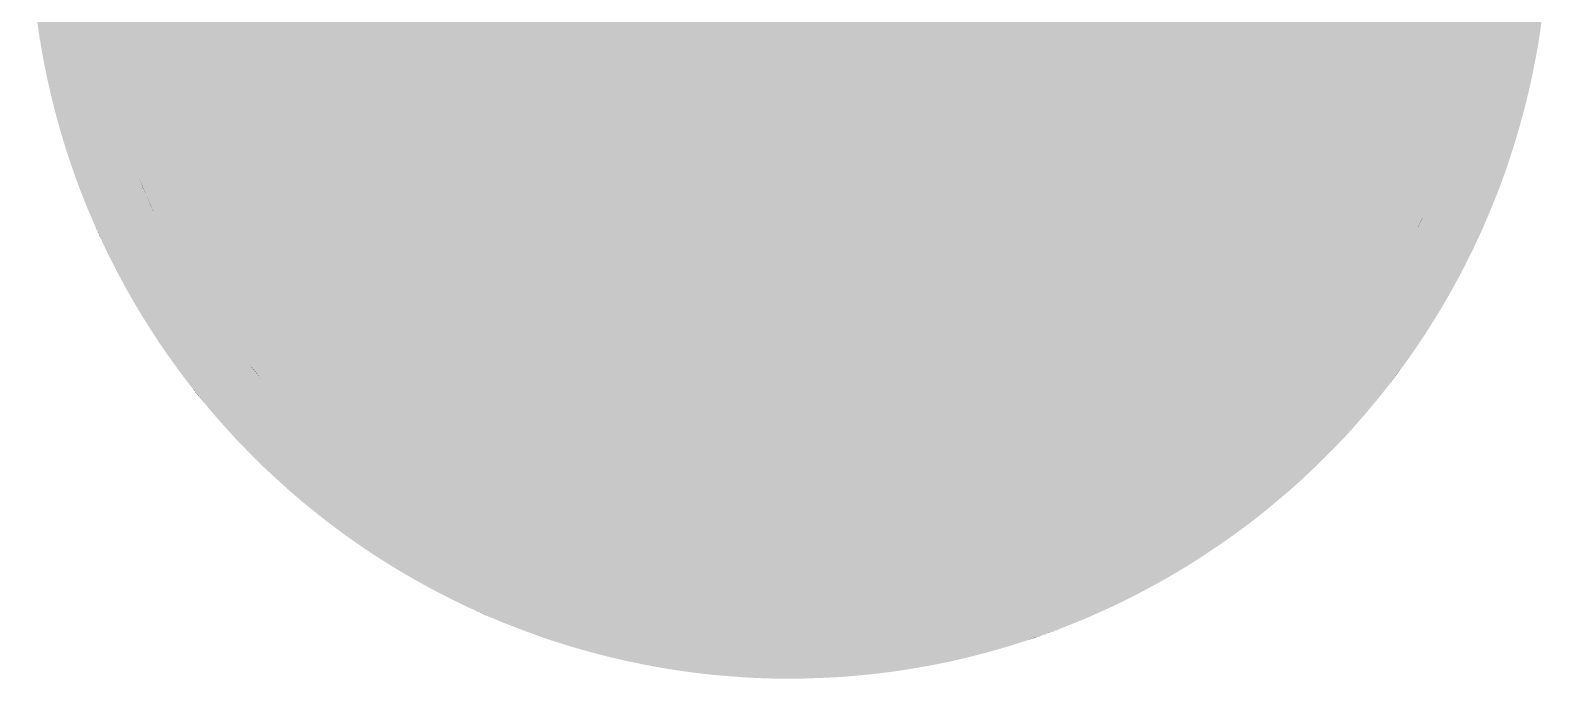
# Model space of a CAD drawing. Extents: x 94 to 452, y -72 to 1042.
# Drawn here: x 208.412 to 208.8117, y 986.3256 to 986.4963 of the extents above; entities that cross this region are included whole.
import ezdxf

# ---------------------------------------------------------------- set-up
doc = ezdxf.new("R2010")
doc.units = 0
doc.header["$MEASUREMENT"] = 0
doc.layers.get('0').update_dxf_attribs({"color": 6})
doc.layers.add('TREE_LAYER', color=7, linetype='Continuous')

# ---------------------------------------------------------------- blocks, each defined once
blk = doc.blocks.new('SUB_BLK_121')
at = {"color": 10}
for points in [[(-0.0145, 0.4998), (-0.021, 0.4996), (0.4758, -0.1535)], [(-0.008, 0.4999), (-0.0145, 0.4998), (0.4758, -0.1535)], [(-0.0015, 0.5), (-0.008, 0.4999), (0.4758, -0.1535)], [(0.0049, 0.5), (-0.0015, 0.5), (0.4758, -0.1535)], [(0.0114, 0.4999), (0.0049, 0.5), (0.4758, -0.1535)], [(0.0179, 0.4997), (0.0114, 0.4999), (0.4758, -0.1535)], [(0.0244, 0.4994), (0.0179, 0.4997), (0.4758, -0.1535)], [(-0.0984, 0.4902), (-0.1048, 0.4889), (0.1017, -0.4894)], [(-0.0921, 0.4914), (-0.0984, 0.4902), (0.1017, -0.4894)], [(-0.0857, 0.4926), (-0.0921, 0.4914), (0.1017, -0.4894)], [(-0.0792, 0.4937), (-0.0857, 0.4926), (0.1017, -0.4894)], [(-0.0728, 0.4947), (-0.0792, 0.4937), (0.1017, -0.4894)], [(-0.0664, 0.4956), (-0.0728, 0.4947), (0.1017, -0.4894)], [(-0.0599, 0.4964), (-0.0664, 0.4956), (0.1017, -0.4894)], [(-0.0535, 0.4971), (-0.0599, 0.4964), (0.1017, -0.4894)], [(-0.047, 0.4978), (-0.0535, 0.4971), (0.1017, -0.4894)], [(-0.0405, 0.4983), (-0.047, 0.4978), (0.1017, -0.4894)], [(-0.034, 0.4988), (-0.0405, 0.4983), (0.1017, -0.4894)], [(-0.0275, 0.4992), (-0.034, 0.4988), (0.1017, -0.4894)], [(-0.021, 0.4996), (-0.0275, 0.4992), (0.4758, -0.1535)], [(-0.0275, 0.4992), (0.4758, -0.1535), (0.4758, -0.1535)], [(0.4758, -0.1535), (-0.0275, 0.4992), (0.1017, -0.4894)], [(0.0309, 0.499), (0.0244, 0.4994), (0.4758, -0.1535)], [(0.4939, -0.0776), (0.0309, 0.499), (0.4758, -0.1535)], [(0.1017, -0.4894), (-0.1238, 0.4844), (-0.1673, -0.471)], [(-0.1238, 0.4844), (-0.1301, 0.4828), (-0.1673, -0.471)], [(-0.1301, 0.4828), (-0.1364, 0.481), (-0.1673, -0.471)], [(-0.1364, 0.481), (-0.1426, 0.4792), (-0.1673, -0.471)], [(-0.1175, 0.486), (-0.1238, 0.4844), (0.1017, -0.4894)], [(-0.1238, 0.4844), (0.1017, -0.4894), (0.1017, -0.4894)], [(-0.1112, 0.4875), (-0.1175, 0.486), (0.1017, -0.4894)], [(-0.1048, 0.4889), (-0.1112, 0.4875), (0.1017, -0.4894)], [(-0.2036, 0.4566), (-0.2036, -0.4565), (-0.1673, 0.4711)], [(-0.2036, -0.4565), (-0.1976, -0.4592), (-0.1673, 0.4711)], [(-0.1976, -0.4592), (-0.1916, -0.4617), (-0.1673, 0.4711)], [(-0.1916, -0.4617), (-0.1856, -0.4641), (-0.1673, 0.4711)], [(-0.1856, -0.4641), (-0.1795, -0.4665), (-0.1673, 0.4711)], [(-0.1795, -0.4665), (-0.1735, -0.4688), (-0.1673, 0.4711)], [(-0.1735, -0.4688), (-0.1673, -0.471), (-0.1673, 0.4711)], [(-0.1426, 0.4792), (-0.1488, 0.4773), (-0.1673, -0.471)], [(-0.1488, 0.4773), (-0.155, 0.4753), (-0.1673, -0.471)], [(-0.155, 0.4753), (-0.1673, -0.471), (-0.1673, -0.471)], [(-0.1673, -0.471), (-0.155, 0.4753), (-0.1673, 0.4711)], [(-0.4036, 0.2949), (-0.4036, -0.2948), (-0.2036, 0.4566)], [(-0.4036, -0.2948), (-0.3998, -0.3001), (-0.2036, 0.4566)], [(-0.3998, -0.3001), (-0.3958, -0.3052), (-0.2036, 0.4566)], [(-0.3958, -0.3052), (-0.2442, -0.4361), (-0.2036, 0.4566)], [(-0.2442, -0.4361), (-0.2386, -0.4393), (-0.2036, 0.4566)], [(-0.2386, -0.4393), (-0.2328, -0.4423), (-0.2036, 0.4566)], [(-0.2328, -0.4423), (-0.227, -0.4453), (-0.2036, 0.4566)], [(-0.227, -0.4453), (-0.2212, -0.4482), (-0.2036, 0.4566)], [(-0.2212, -0.4482), (-0.2154, -0.4511), (-0.2036, 0.4566)], [(-0.2154, -0.4511), (-0.2095, -0.4539), (-0.2036, 0.4566)], [(-0.2095, -0.4539), (-0.2036, -0.4565), (-0.2036, 0.4566)], [(-0.2036, -0.4565), (-0.2036, 0.4566), (-0.2036, 0.4566)], [(-0.4726, 0.1628), (-0.4726, -0.1627), (-0.4036, 0.2949)], [(-0.4726, -0.1627), (-0.4705, -0.1689), (-0.4036, 0.2949)], [(-0.4705, -0.1689), (-0.4682, -0.175), (-0.4036, 0.2949)], [(-0.4682, -0.175), (-0.4184, -0.2734), (-0.4036, 0.2949)], [(-0.4184, -0.2734), (-0.4148, -0.2789), (-0.4036, 0.2949)], [(-0.4148, -0.2789), (-0.4112, -0.2842), (-0.4036, 0.2949)], [(-0.4112, -0.2842), (-0.4074, -0.2896), (-0.4036, 0.2949)], [(-0.4074, -0.2896), (-0.4036, -0.2948), (-0.4036, 0.2949)], [(-0.4036, -0.2948), (-0.4036, 0.2949), (-0.4036, 0.2949)], [(-0.4747, 0.1567), (-0.4726, 0.1628), (-0.4726, -0.1627)], [(-0.4726, 0.1628), (-0.4726, -0.1627), (-0.4726, -0.1627)], [(-0.4786, 0.1443), (-0.4767, 0.1505), (-0.4726, -0.1627)], [(-0.4767, 0.1505), (-0.4747, 0.1567), (-0.4726, -0.1627)], [(-0.4805, 0.138), (-0.4786, 0.1443), (-0.4726, -0.1627)], [(-0.4839, 0.1255), (-0.4822, 0.1318), (-0.4726, -0.1627)], [(-0.4822, 0.1318), (-0.4805, 0.138), (-0.4726, -0.1627)], [(0.3862, -0.2516), (0.441, 0.1344), (-0.4605, -0.0194)], [(0.4429, 0.1282), (0.441, 0.1344), (0.3862, -0.2516)], [(0.441, 0.1344), (0.3862, -0.2516), (0.3862, -0.2516)], [(-0.4855, 0.1192), (-0.4839, 0.1255), (-0.4726, -0.1627)], [(0.4446, 0.1219), (0.4429, 0.1282), (0.3862, -0.2516)], [(0.4606, 0.0195), (0.4446, 0.1219), (0.3862, -0.2516)], [(-0.4884, 0.1065), (-0.487, 0.1128), (-0.4726, -0.1627)], [(-0.487, 0.1128), (-0.4855, 0.1192), (-0.4726, -0.1627)], [(-0.491, 0.0938), (-0.4898, 0.1001), (-0.4726, -0.1627)], [(-0.4898, 0.1001), (-0.4884, 0.1065), (-0.4726, -0.1627)], [(-0.4922, 0.0874), (-0.491, 0.0938), (-0.4726, -0.1627)], [(-0.4943, 0.0745), (-0.4933, 0.0809), (-0.4726, -0.1627)], [(-0.4933, 0.0809), (-0.4922, 0.0874), (-0.4726, -0.1627)], [(-0.4952, 0.0681), (-0.4943, 0.0745), (-0.4726, -0.1627)], [(-0.4968, 0.0552), (-0.4961, 0.0616), (-0.4726, -0.1627)], [(-0.4961, 0.0616), (-0.4952, 0.0681), (-0.4726, -0.1627)], [(-0.4975, 0.0487), (-0.4968, 0.0552), (-0.4726, -0.1627)], [(-0.4986, 0.0357), (-0.4981, 0.0422), (-0.4726, -0.1627)], [(-0.4981, 0.0422), (-0.4975, 0.0487), (-0.4726, -0.1627)], [(-0.499, 0.0293), (-0.4986, 0.0357), (-0.4726, -0.1627)], [(-0.4996, 0.0163), (-0.4994, 0.0228), (-0.4726, -0.1627)], [(-0.4994, 0.0228), (-0.499, 0.0293), (-0.4726, -0.1627)], [(-0.4998, 0.0098), (-0.4996, 0.0163), (-0.4726, -0.1627)], [(0.4609, 0.013), (0.4606, 0.0195), (0.3862, -0.2516)], [(0.461, 0.0065), (0.4609, 0.013), (0.3862, -0.2516)], [(-0.4999, 0.0033), (-0.4998, 0.0098), (-0.4726, -0.1627)], [(-0.4999, -0.0032), (-0.4999, 0.0033), (-0.4726, -0.1627)], [(0.461, 0), (0.461, 0.0065), (0.3862, -0.2516)], [(0.4609, -0.0129), (0.461, 0), (0.3862, -0.2516)], [(-0.4998, -0.0097), (-0.4999, -0.0032), (-0.4726, -0.1627)], [(-0.4996, -0.0162), (-0.4998, -0.0097), (-0.4726, -0.1627)], [(-0.4994, -0.0227), (-0.4996, -0.0162), (-0.4726, -0.1627)], [(-0.4602, -0.0259), (-0.4598, -0.0323), (-0.4605, -0.0194)], [(-0.4598, -0.0323), (-0.4593, -0.0388), (-0.4605, -0.0194)], [(-0.4593, -0.0388), (-0.4587, -0.0453), (-0.4605, -0.0194)], [(-0.4587, -0.0453), (-0.458, -0.0518), (-0.4605, -0.0194)], [(-0.458, -0.0518), (-0.4572, -0.0582), (-0.4605, -0.0194)], [(-0.4572, -0.0582), (0.379, -0.2624), (-0.4605, -0.0194)], [(0.379, -0.2624), (0.3827, -0.2571), (-0.4605, -0.0194)], [(0.3827, -0.2571), (0.3862, -0.2516), (-0.4605, -0.0194)], [(0.4606, -0.0194), (0.4609, -0.0129), (0.3862, -0.2516)], [(0.4446, -0.1218), (0.4606, -0.0194), (0.3862, -0.2516)], [(-0.499, -0.0292), (-0.4994, -0.0227), (-0.4726, -0.1627)], [(-0.4986, -0.0356), (-0.499, -0.0292), (-0.4726, -0.1627)], [(-0.4981, -0.0421), (-0.4986, -0.0356), (-0.4726, -0.1627)], [(-0.4975, -0.0486), (-0.4981, -0.0421), (-0.4726, -0.1627)], [(-0.4968, -0.0551), (-0.4975, -0.0486), (-0.4726, -0.1627)], [(-0.4961, -0.0615), (-0.4968, -0.0551), (-0.4726, -0.1627)], [(-0.4564, -0.0646), (-0.4554, -0.0711), (-0.4572, -0.0582)], [(-0.4554, -0.0711), (-0.4544, -0.0775), (-0.4572, -0.0582)], [(-0.4544, -0.0775), (-0.4532, -0.0839), (-0.4572, -0.0582)], [(-0.4532, -0.0839), (-0.452, -0.0902), (-0.4572, -0.0582)], [(-0.452, -0.0902), (-0.4507, -0.0966), (-0.4572, -0.0582)], [(-0.4507, -0.0966), (-0.4493, -0.1029), (-0.4572, -0.0582)], [(-0.4493, -0.1029), (-0.4478, -0.1093), (-0.4572, -0.0582)], [(-0.4478, -0.1093), (-0.4462, -0.1156), (-0.4572, -0.0582)], [(-0.4462, -0.1156), (-0.4445, -0.1218), (-0.4572, -0.0582)], [(-0.4445, -0.1218), (0.2757, -0.3694), (-0.4572, -0.0582)], [(0.2757, -0.3694), (0.2809, -0.3655), (-0.4572, -0.0582)], [(0.2809, -0.3655), (0.286, -0.3615), (-0.4572, -0.0582)], [(0.286, -0.3615), (0.2911, -0.3574), (-0.4572, -0.0582)], [(0.2911, -0.3574), (0.2961, -0.3533), (-0.4572, -0.0582)], [(0.2961, -0.3533), (0.301, -0.3491), (-0.4572, -0.0582)], [(0.301, -0.3491), (0.3059, -0.3448), (-0.4572, -0.0582)], [(0.3059, -0.3448), (0.3107, -0.3405), (-0.4572, -0.0582)], [(0.3107, -0.3405), (0.3155, -0.3361), (-0.4572, -0.0582)], [(0.3155, -0.3361), (0.3202, -0.3316), (-0.4572, -0.0582)], [(0.3202, -0.3316), (0.3249, -0.327), (-0.4572, -0.0582)], [(0.3249, -0.327), (0.3294, -0.3224), (-0.4572, -0.0582)], [(0.3294, -0.3224), (0.3339, -0.3178), (-0.4572, -0.0582)], [(0.3339, -0.3178), (0.3384, -0.313), (-0.4572, -0.0582)], [(0.3384, -0.313), (0.3428, -0.3082), (-0.4572, -0.0582)], [(0.3428, -0.3082), (0.3471, -0.3034), (-0.4572, -0.0582)], [(0.3471, -0.3034), (0.3513, -0.2985), (-0.4572, -0.0582)], [(0.3513, -0.2985), (0.3555, -0.2935), (-0.4572, -0.0582)], [(0.3555, -0.2935), (0.3596, -0.2884), (-0.4572, -0.0582)], [(0.3596, -0.2884), (0.3636, -0.2833), (-0.4572, -0.0582)], [(0.3636, -0.2833), (0.3676, -0.2782), (-0.4572, -0.0582)], [(0.3676, -0.2782), (0.3715, -0.273), (-0.4572, -0.0582)], [(0.3715, -0.273), (0.3753, -0.2677), (-0.4572, -0.0582)], [(0.3753, -0.2677), (0.379, -0.2624), (-0.4572, -0.0582)], [(0.379, -0.2624), (-0.4572, -0.0582), (-0.4572, -0.0582)], [(-0.4952, -0.068), (-0.4961, -0.0615), (-0.4726, -0.1627)], [(-0.4943, -0.0744), (-0.4952, -0.068), (-0.4726, -0.1627)], [(-0.4933, -0.0808), (-0.4943, -0.0744), (-0.4726, -0.1627)], [(0.4929, -0.0841), (0.4939, -0.0776), (0.4758, -0.1535)], [(-0.4922, -0.0873), (-0.4933, -0.0808), (-0.4726, -0.1627)], [(-0.491, -0.0937), (-0.4922, -0.0873), (-0.4726, -0.1627)], [(0.4917, -0.0905), (0.4929, -0.0841), (0.4758, -0.1535)], [(-0.4898, -0.1), (-0.491, -0.0937), (-0.4726, -0.1627)], [(0.4905, -0.0968), (0.4917, -0.0905), (0.4758, -0.1535)], [(0.4892, -0.1032), (0.4905, -0.0968), (0.4758, -0.1535)], [(-0.4884, -0.1064), (-0.4898, -0.1), (-0.4726, -0.1627)], [(-0.487, -0.1127), (-0.4884, -0.1064), (-0.4726, -0.1627)], [(0.4878, -0.1096), (0.4892, -0.1032), (0.4758, -0.1535)], [(0.4864, -0.1159), (0.4878, -0.1096), (0.4758, -0.1535)], [(-0.4855, -0.1191), (-0.487, -0.1127), (-0.4726, -0.1627)], [(-0.4839, -0.1254), (-0.4855, -0.1191), (-0.4726, -0.1627)], [(0.4848, -0.1222), (0.4864, -0.1159), (0.4758, -0.1535)], [(-0.4822, -0.1317), (-0.4839, -0.1254), (-0.4726, -0.1627)], [(-0.4428, -0.1281), (-0.4409, -0.1343), (-0.4445, -0.1218)], [(-0.4409, -0.1343), (0.1313, -0.4418), (-0.4445, -0.1218)], [(0.1313, -0.4418), (0.1375, -0.44), (-0.4445, -0.1218)], [(0.1375, -0.44), (0.1437, -0.438), (-0.4445, -0.1218)], [(0.1437, -0.438), (0.1499, -0.4359), (-0.4445, -0.1218)], [(0.1499, -0.4359), (0.156, -0.4337), (-0.4445, -0.1218)], [(0.156, -0.4337), (0.1621, -0.4315), (-0.4445, -0.1218)], [(0.1621, -0.4315), (0.1681, -0.4292), (-0.4445, -0.1218)], [(0.1681, -0.4292), (0.1742, -0.4268), (-0.4445, -0.1218)], [(0.1742, -0.4268), (0.1802, -0.4243), (-0.4445, -0.1218)], [(0.1802, -0.4243), (0.1861, -0.4217), (-0.4445, -0.1218)], [(0.1861, -0.4217), (0.1921, -0.419), (-0.4445, -0.1218)], [(0.1921, -0.419), (0.1979, -0.4163), (-0.4445, -0.1218)], [(0.1979, -0.4163), (0.2038, -0.4135), (-0.4445, -0.1218)], [(0.2038, -0.4135), (0.2096, -0.4105), (-0.4445, -0.1218)], [(0.2096, -0.4105), (0.2154, -0.4075), (-0.4445, -0.1218)], [(0.2154, -0.4075), (0.2211, -0.4045), (-0.4445, -0.1218)], [(0.2211, -0.4045), (0.2268, -0.4013), (-0.4445, -0.1218)], [(0.2268, -0.4013), (0.2324, -0.3981), (-0.4445, -0.1218)], [(0.2324, -0.3981), (0.238, -0.3948), (-0.4445, -0.1218)], [(0.238, -0.3948), (0.2435, -0.3914), (-0.4445, -0.1218)], [(0.2435, -0.3914), (0.249, -0.3879), (-0.4445, -0.1218)], [(0.249, -0.3879), (0.2544, -0.3844), (-0.4445, -0.1218)], [(0.2544, -0.3844), (0.2598, -0.3807), (-0.4445, -0.1218)], [(0.2598, -0.3807), (0.2652, -0.377), (-0.4445, -0.1218)], [(0.2652, -0.377), (0.2705, -0.3733), (-0.4445, -0.1218)], [(0.2705, -0.3733), (0.2757, -0.3694), (-0.4445, -0.1218)], [(0.2757, -0.3694), (-0.4445, -0.1218), (-0.4445, -0.1218)], [(0.4429, -0.1281), (0.4446, -0.1218), (0.3862, -0.2516)], [(0.441, -0.1343), (0.4429, -0.1281), (0.3862, -0.2516)], [(0.4832, -0.1285), (0.4848, -0.1222), (0.4758, -0.1535)], [(0.4815, -0.1348), (0.4832, -0.1285), (0.4758, -0.1535)], [(-0.4805, -0.1379), (-0.4822, -0.1317), (-0.4726, -0.1627)], [(-0.4786, -0.1442), (-0.4805, -0.1379), (-0.4726, -0.1627)], [(-0.439, -0.1405), (-0.4369, -0.1467), (-0.4409, -0.1343)], [(-0.4369, -0.1467), (-0.4348, -0.1528), (-0.4409, -0.1343)], [(-0.4348, -0.1528), (-0.4326, -0.1589), (-0.4409, -0.1343)], [(-0.4326, -0.1589), (-0.4304, -0.165), (-0.4409, -0.1343)], [(-0.4304, -0.165), (-0.428, -0.1711), (-0.4409, -0.1343)], [(-0.428, -0.1711), (-0.4255, -0.1771), (-0.4409, -0.1343)], [(-0.4255, -0.1771), (-0.423, -0.1831), (-0.4409, -0.1343)], [(-0.423, -0.1831), (-0.4204, -0.189), (-0.4409, -0.1343)], [(-0.4204, -0.189), (-0.4177, -0.1949), (-0.4409, -0.1343)], [(-0.4177, -0.1949), (-0.4149, -0.2008), (-0.4409, -0.1343)], [(-0.4149, -0.2008), (-0.412, -0.2066), (-0.4409, -0.1343)], [(-0.412, -0.2066), (-0.4091, -0.2124), (-0.4409, -0.1343)], [(-0.4091, -0.2124), (-0.406, -0.2181), (-0.4409, -0.1343)], [(-0.406, -0.2181), (-0.4029, -0.2238), (-0.4409, -0.1343)], [(-0.4029, -0.2238), (-0.3997, -0.2295), (-0.4409, -0.1343)], [(-0.3997, -0.2295), (-0.3964, -0.2351), (-0.4409, -0.1343)], [(-0.3964, -0.2351), (-0.3931, -0.2407), (-0.4409, -0.1343)], [(-0.3931, -0.2407), (-0.3897, -0.2462), (-0.4409, -0.1343)], [(-0.3897, -0.2462), (-0.3861, -0.2516), (-0.4409, -0.1343)], [(-0.3861, -0.2516), (0.0292, -0.46), (-0.4409, -0.1343)], [(0.0292, -0.46), (0.0357, -0.4596), (-0.4409, -0.1343)], [(0.0357, -0.4596), (0.0422, -0.459), (-0.4409, -0.1343)], [(0.0422, -0.459), (0.0486, -0.4584), (-0.4409, -0.1343)], [(0.0486, -0.4584), (0.0551, -0.4576), (-0.4409, -0.1343)], [(0.0551, -0.4576), (0.0615, -0.4568), (-0.4409, -0.1343)], [(0.0615, -0.4568), (0.0679, -0.4559), (-0.4409, -0.1343)], [(0.0679, -0.4559), (0.0744, -0.4549), (-0.4409, -0.1343)], [(0.0744, -0.4549), (0.0808, -0.4538), (-0.4409, -0.1343)], [(0.0808, -0.4538), (0.0872, -0.4526), (-0.4409, -0.1343)], [(0.0872, -0.4526), (0.0935, -0.4514), (-0.4409, -0.1343)], [(0.0935, -0.4514), (0.0999, -0.45), (-0.4409, -0.1343)], [(0.0999, -0.45), (0.1062, -0.4485), (-0.4409, -0.1343)], [(0.1062, -0.4485), (0.1125, -0.447), (-0.4409, -0.1343)], [(0.1125, -0.447), (0.1188, -0.4454), (-0.4409, -0.1343)], [(0.1188, -0.4454), (0.1251, -0.4437), (-0.4409, -0.1343)], [(0.1251, -0.4437), (0.1313, -0.4418), (-0.4409, -0.1343)], [(0.1313, -0.4418), (-0.4409, -0.1343), (-0.4409, -0.1343)], [(0.3965, -0.2351), (0.441, -0.1343), (0.3862, -0.2516)], [(0.3998, -0.2295), (0.3965, -0.2351), (0.441, -0.1343)], [(0.3965, -0.2351), (0.441, -0.1343), (0.441, -0.1343)], [(0.403, -0.2238), (0.3998, -0.2295), (0.441, -0.1343)], [(0.4061, -0.2181), (0.403, -0.2238), (0.441, -0.1343)], [(0.4092, -0.2124), (0.4061, -0.2181), (0.441, -0.1343)], [(0.4121, -0.2066), (0.4092, -0.2124), (0.441, -0.1343)], [(0.415, -0.2008), (0.4121, -0.2066), (0.441, -0.1343)], [(0.4178, -0.1949), (0.415, -0.2008), (0.441, -0.1343)], [(0.4205, -0.189), (0.4178, -0.1949), (0.441, -0.1343)], [(0.4231, -0.1831), (0.4205, -0.189), (0.441, -0.1343)], [(0.4256, -0.1771), (0.4231, -0.1831), (0.441, -0.1343)], [(0.4281, -0.1711), (0.4256, -0.1771), (0.441, -0.1343)], [(0.4305, -0.165), (0.4281, -0.1711), (0.441, -0.1343)], [(0.4327, -0.1589), (0.4305, -0.165), (0.441, -0.1343)], [(0.4349, -0.1528), (0.4327, -0.1589), (0.441, -0.1343)], [(0.437, -0.1467), (0.4349, -0.1528), (0.441, -0.1343)], [(0.4391, -0.1405), (0.437, -0.1467), (0.441, -0.1343)], [(0.4797, -0.141), (0.4815, -0.1348), (0.4758, -0.1535)], [(-0.4767, -0.1504), (-0.4786, -0.1442), (-0.4726, -0.1627)], [(0.4778, -0.1473), (0.4797, -0.141), (0.4758, -0.1535)], [(-0.4747, -0.1566), (-0.4767, -0.1504), (-0.4726, -0.1627)], [(0.4738, -0.1597), (0.4758, -0.1535), (0.1017, -0.4894)], [(0.4717, -0.1658), (0.4738, -0.1597), (0.1017, -0.4894)], [(0.4695, -0.1719), (0.4717, -0.1658), (0.1017, -0.4894)], [(-0.4659, -0.1811), (-0.4682, -0.175), (-0.4184, -0.2734)], [(-0.4682, -0.175), (-0.4184, -0.2734), (-0.4184, -0.2734)], [(0.4672, -0.178), (0.4695, -0.1719), (0.1017, -0.4894)], [(0.4648, -0.1841), (0.4672, -0.178), (0.1017, -0.4894)], [(-0.4635, -0.1871), (-0.4659, -0.1811), (-0.4184, -0.2734)], [(-0.4611, -0.1931), (-0.4635, -0.1871), (-0.4184, -0.2734)], [(0.4624, -0.1901), (0.4648, -0.1841), (0.1017, -0.4894)], [(-0.4585, -0.1991), (-0.4611, -0.1931), (-0.4184, -0.2734)], [(-0.4559, -0.205), (-0.4585, -0.1991), (-0.4184, -0.2734)], [(0.4599, -0.1961), (0.4624, -0.1901), (0.1017, -0.4894)], [(0.4573, -0.2021), (0.4599, -0.1961), (0.1017, -0.4894)], [(-0.4532, -0.211), (-0.4559, -0.205), (-0.4184, -0.2734)], [(0.4546, -0.208), (0.4573, -0.2021), (0.1017, -0.4894)], [(0.1144, -0.4866), (0.4546, -0.208), (0.1017, -0.4894)], [(0.4519, -0.2139), (0.4546, -0.208), (0.1144, -0.4866)], [(0.4546, -0.208), (0.1144, -0.4866), (0.1144, -0.4866)], [(-0.4504, -0.2168), (-0.4532, -0.211), (-0.4184, -0.2734)], [(-0.4475, -0.2227), (-0.4504, -0.2168), (-0.4184, -0.2734)], [(0.4491, -0.2198), (0.4519, -0.2139), (0.1144, -0.4866)], [(0.4462, -0.2256), (0.4491, -0.2198), (0.1144, -0.4866)], [(-0.4446, -0.2285), (-0.4475, -0.2227), (-0.4184, -0.2734)], [(-0.4416, -0.2343), (-0.4446, -0.2285), (-0.4184, -0.2734)], [(0.4432, -0.2314), (0.4462, -0.2256), (0.1144, -0.4866)], [(-0.4385, -0.24), (-0.4416, -0.2343), (-0.4184, -0.2734)], [(0.4401, -0.2371), (0.4432, -0.2314), (0.1144, -0.4866)], [(0.437, -0.2428), (0.4401, -0.2371), (0.1144, -0.4866)], [(0.3932, -0.2407), (0.3965, -0.2351), (0.3862, -0.2516)], [(-0.4353, -0.2457), (-0.4385, -0.24), (-0.4184, -0.2734)], [(-0.4321, -0.2513), (-0.4353, -0.2457), (-0.4184, -0.2734)], [(0.4338, -0.2485), (0.437, -0.2428), (0.1144, -0.4866)], [(0.4306, -0.2541), (0.4338, -0.2485), (0.1144, -0.4866)], [(0.3898, -0.2462), (0.3932, -0.2407), (0.3862, -0.2516)], [(-0.4288, -0.2569), (-0.4321, -0.2513), (-0.4184, -0.2734)], [(-0.4254, -0.2625), (-0.4288, -0.2569), (-0.4184, -0.2734)], [(-0.3826, -0.2571), (-0.3789, -0.2624), (-0.3861, -0.2516)], [(-0.3789, -0.2624), (-0.3752, -0.2677), (-0.3861, -0.2516)], [(-0.3752, -0.2677), (-0.3714, -0.273), (-0.3861, -0.2516)], [(-0.3714, -0.273), (-0.3675, -0.2782), (-0.3861, -0.2516)], [(-0.3675, -0.2782), (-0.3635, -0.2833), (-0.3861, -0.2516)], [(-0.3635, -0.2833), (-0.1312, -0.4418), (-0.3861, -0.2516)], [(-0.1312, -0.4418), (-0.125, -0.4437), (-0.3861, -0.2516)], [(-0.125, -0.4437), (-0.1187, -0.4454), (-0.3861, -0.2516)], [(-0.1187, -0.4454), (-0.1124, -0.447), (-0.3861, -0.2516)], [(-0.1124, -0.447), (-0.1061, -0.4485), (-0.3861, -0.2516)], [(-0.1061, -0.4485), (-0.0998, -0.45), (-0.3861, -0.2516)], [(-0.0998, -0.45), (-0.0934, -0.4514), (-0.3861, -0.2516)], [(-0.0934, -0.4514), (-0.0871, -0.4526), (-0.3861, -0.2516)], [(-0.0871, -0.4526), (-0.0807, -0.4538), (-0.3861, -0.2516)], [(-0.0807, -0.4538), (-0.0743, -0.4549), (-0.3861, -0.2516)], [(-0.0743, -0.4549), (-0.0678, -0.4559), (-0.3861, -0.2516)], [(-0.0678, -0.4559), (-0.0614, -0.4568), (-0.3861, -0.2516)], [(-0.0614, -0.4568), (-0.055, -0.4576), (-0.3861, -0.2516)], [(-0.055, -0.4576), (-0.0485, -0.4584), (-0.3861, -0.2516)], [(-0.0485, -0.4584), (-0.0421, -0.459), (-0.3861, -0.2516)], [(-0.0421, -0.459), (-0.0356, -0.4596), (-0.3861, -0.2516)], [(-0.0356, -0.4596), (-0.0291, -0.46), (-0.3861, -0.2516)], [(-0.0291, -0.46), (-0.0226, -0.4604), (-0.3861, -0.2516)], [(-0.0226, -0.4604), (-0.0161, -0.4607), (-0.3861, -0.2516)], [(-0.0161, -0.4607), (-0.0096, -0.4608), (-0.3861, -0.2516)], [(-0.0096, -0.4608), (-0.0031, -0.4609), (-0.3861, -0.2516)], [(-0.0031, -0.4609), (0.0032, -0.4609), (-0.3861, -0.2516)], [(0.0032, -0.4609), (0.0097, -0.4608), (-0.3861, -0.2516)], [(0.0097, -0.4608), (0.0162, -0.4607), (-0.3861, -0.2516)], [(0.0162, -0.4607), (0.0227, -0.4604), (-0.3861, -0.2516)], [(0.0227, -0.4604), (0.0292, -0.46), (-0.3861, -0.2516)], [(0.0292, -0.46), (-0.3861, -0.2516), (-0.3861, -0.2516)], [(0.4272, -0.2597), (0.4306, -0.2541), (0.1144, -0.4866)], [(0.4238, -0.2652), (0.4272, -0.2597), (0.1144, -0.4866)], [(-0.422, -0.268), (-0.4254, -0.2625), (-0.4184, -0.2734)], [(0.4203, -0.2707), (0.4238, -0.2652), (0.1144, -0.4866)], [(0.4167, -0.2762), (0.4203, -0.2707), (0.1144, -0.4866)], [(0.4131, -0.2816), (0.4167, -0.2762), (0.1144, -0.4866)], [(-0.3595, -0.2884), (-0.3635, -0.2833), (-0.1312, -0.4418)], [(-0.3635, -0.2833), (-0.1312, -0.4418), (-0.1312, -0.4418)], [(-0.3554, -0.2935), (-0.3595, -0.2884), (-0.1312, -0.4418)], [(0.4094, -0.2869), (0.4131, -0.2816), (0.1144, -0.4866)], [(0.4057, -0.2922), (0.4094, -0.2869), (0.1144, -0.4866)], [(-0.3512, -0.2985), (-0.3554, -0.2935), (-0.1312, -0.4418)], [(-0.347, -0.3034), (-0.3512, -0.2985), (-0.1312, -0.4418)], [(0.4018, -0.2975), (0.4057, -0.2922), (0.1144, -0.4866)], [(0.3979, -0.3027), (0.4018, -0.2975), (0.1144, -0.4866)], [(-0.3918, -0.3104), (-0.3958, -0.3052), (-0.2442, -0.4361)], [(-0.3958, -0.3052), (-0.2442, -0.4361), (-0.2442, -0.4361)], [(-0.3427, -0.3082), (-0.347, -0.3034), (-0.1312, -0.4418)], [(-0.3383, -0.313), (-0.3427, -0.3082), (-0.1312, -0.4418)], [(0.3939, -0.3078), (0.3979, -0.3027), (0.1144, -0.4866)], [(0.3899, -0.3129), (0.3939, -0.3078), (0.1144, -0.4866)], [(-0.3878, -0.3154), (-0.3918, -0.3104), (-0.2442, -0.4361)], [(-0.3836, -0.3205), (-0.3878, -0.3154), (-0.2442, -0.4361)], [(-0.3338, -0.3178), (-0.3383, -0.313), (-0.1312, -0.4418)], [(-0.3293, -0.3224), (-0.3338, -0.3178), (-0.1312, -0.4418)], [(0.3858, -0.318), (0.3899, -0.3129), (0.1144, -0.4866)], [(0.3816, -0.323), (0.3858, -0.318), (0.1144, -0.4866)], [(-0.3794, -0.3254), (-0.3836, -0.3205), (-0.2442, -0.4361)], [(-0.3751, -0.3303), (-0.3794, -0.3254), (-0.2442, -0.4361)], [(-0.3248, -0.327), (-0.3293, -0.3224), (-0.1312, -0.4418)], [(-0.3201, -0.3316), (-0.3248, -0.327), (-0.1312, -0.4418)], [(0.3774, -0.3279), (0.3816, -0.323), (0.1144, -0.4866)], [(0.3731, -0.3328), (0.3774, -0.3279), (0.1144, -0.4866)], [(-0.3708, -0.3352), (-0.3751, -0.3303), (-0.2442, -0.4361)], [(-0.3664, -0.34), (-0.3708, -0.3352), (-0.2442, -0.4361)], [(-0.3154, -0.3361), (-0.3201, -0.3316), (-0.1312, -0.4418)], [(-0.3106, -0.3405), (-0.3154, -0.3361), (-0.1312, -0.4418)], [(0.3687, -0.3376), (0.3731, -0.3328), (0.1144, -0.4866)], [(0.152, -0.4762), (0.3687, -0.3376), (0.1144, -0.4866)], [(0.1582, -0.4742), (0.152, -0.4762), (0.3687, -0.3376)], [(0.152, -0.4762), (0.3687, -0.3376), (0.3687, -0.3376)], [(0.1644, -0.4721), (0.1582, -0.4742), (0.3687, -0.3376)], [(0.1705, -0.4699), (0.1644, -0.4721), (0.3687, -0.3376)], [(0.1766, -0.4677), (0.1705, -0.4699), (0.3687, -0.3376)], [(0.1827, -0.4653), (0.1766, -0.4677), (0.3687, -0.3376)], [(0.1887, -0.4629), (0.1827, -0.4653), (0.3687, -0.3376)], [(0.1947, -0.4604), (0.1887, -0.4629), (0.3687, -0.3376)], [(0.2007, -0.4579), (0.1947, -0.4604), (0.3687, -0.3376)], [(0.2066, -0.4552), (0.2007, -0.4579), (0.3687, -0.3376)], [(0.2125, -0.4525), (0.2066, -0.4552), (0.3687, -0.3376)], [(0.2184, -0.4497), (0.2125, -0.4525), (0.3687, -0.3376)], [(0.2242, -0.4468), (0.2184, -0.4497), (0.3687, -0.3376)], [(0.23, -0.4438), (0.2242, -0.4468), (0.3687, -0.3376)], [(0.2358, -0.4408), (0.23, -0.4438), (0.3687, -0.3376)], [(0.2415, -0.4377), (0.2358, -0.4408), (0.3687, -0.3376)], [(0.2472, -0.4345), (0.2415, -0.4377), (0.3687, -0.3376)], [(0.2528, -0.4313), (0.2472, -0.4345), (0.3687, -0.3376)], [(0.2584, -0.428), (0.2528, -0.4313), (0.3687, -0.3376)], [(0.2639, -0.4246), (0.2584, -0.428), (0.3687, -0.3376)], [(0.2694, -0.4211), (0.2639, -0.4246), (0.3687, -0.3376)], [(0.2749, -0.4175), (0.2694, -0.4211), (0.3687, -0.3376)], [(0.2803, -0.4139), (0.2749, -0.4175), (0.3687, -0.3376)], [(0.2857, -0.4103), (0.2803, -0.4139), (0.3687, -0.3376)], [(0.291, -0.4065), (0.2857, -0.4103), (0.3687, -0.3376)], [(0.2963, -0.4027), (0.291, -0.4065), (0.3687, -0.3376)], [(0.3015, -0.3988), (0.2963, -0.4027), (0.3687, -0.3376)], [(0.3066, -0.3948), (0.3015, -0.3988), (0.3687, -0.3376)], [(0.3117, -0.3908), (0.3066, -0.3948), (0.3687, -0.3376)], [(0.3168, -0.3867), (0.3117, -0.3908), (0.3687, -0.3376)], [(0.3218, -0.3826), (0.3168, -0.3867), (0.3687, -0.3376)], [(0.3268, -0.3784), (0.3218, -0.3826), (0.3687, -0.3376)], [(0.3317, -0.3741), (0.3268, -0.3784), (0.3687, -0.3376)], [(0.3365, -0.3697), (0.3317, -0.3741), (0.3687, -0.3376)], [(0.3413, -0.3653), (0.3365, -0.3697), (0.3687, -0.3376)], [(0.346, -0.3608), (0.3413, -0.3653), (0.3687, -0.3376)], [(0.3507, -0.3563), (0.346, -0.3608), (0.3687, -0.3376)], [(0.3553, -0.3517), (0.3507, -0.3563), (0.3687, -0.3376)], [(0.3598, -0.3471), (0.3553, -0.3517), (0.3687, -0.3376)], [(0.3643, -0.3424), (0.3598, -0.3471), (0.3687, -0.3376)], [(-0.362, -0.3447), (-0.3664, -0.34), (-0.2442, -0.4361)], [(-0.3575, -0.3494), (-0.362, -0.3447), (-0.2442, -0.4361)], [(-0.3529, -0.354), (-0.3575, -0.3494), (-0.2442, -0.4361)], [(-0.3058, -0.3448), (-0.3106, -0.3405), (-0.1312, -0.4418)], [(-0.3009, -0.3491), (-0.3058, -0.3448), (-0.1312, -0.4418)], [(-0.296, -0.3533), (-0.3009, -0.3491), (-0.1312, -0.4418)], [(-0.3482, -0.3586), (-0.3529, -0.354), (-0.2442, -0.4361)], [(-0.3435, -0.3631), (-0.3482, -0.3586), (-0.2442, -0.4361)], [(-0.291, -0.3574), (-0.296, -0.3533), (-0.1312, -0.4418)], [(-0.2859, -0.3615), (-0.291, -0.3574), (-0.1312, -0.4418)], [(-0.3388, -0.3675), (-0.3435, -0.3631), (-0.2442, -0.4361)], [(-0.334, -0.3719), (-0.3388, -0.3675), (-0.2442, -0.4361)], [(-0.2808, -0.3655), (-0.2859, -0.3615), (-0.1312, -0.4418)], [(-0.2756, -0.3694), (-0.2808, -0.3655), (-0.1312, -0.4418)], [(-0.2704, -0.3733), (-0.2756, -0.3694), (-0.1312, -0.4418)], [(-0.3291, -0.3762), (-0.334, -0.3719), (-0.2442, -0.4361)], [(-0.3242, -0.3805), (-0.3291, -0.3762), (-0.2442, -0.4361)], [(-0.2651, -0.377), (-0.2704, -0.3733), (-0.1312, -0.4418)], [(-0.2597, -0.3807), (-0.2651, -0.377), (-0.1312, -0.4418)], [(-0.3192, -0.3847), (-0.3242, -0.3805), (-0.2442, -0.4361)], [(-0.3142, -0.3888), (-0.3192, -0.3847), (-0.2442, -0.4361)], [(-0.3091, -0.3928), (-0.3142, -0.3888), (-0.2442, -0.4361)], [(-0.2543, -0.3844), (-0.2597, -0.3807), (-0.1312, -0.4418)], [(-0.2489, -0.3879), (-0.2543, -0.3844), (-0.1312, -0.4418)], [(-0.2434, -0.3914), (-0.2489, -0.3879), (-0.1312, -0.4418)], [(-0.304, -0.3968), (-0.3091, -0.3928), (-0.2442, -0.4361)], [(-0.2988, -0.4007), (-0.304, -0.3968), (-0.2442, -0.4361)], [(-0.2379, -0.3948), (-0.2434, -0.3914), (-0.1312, -0.4418)], [(-0.2323, -0.3981), (-0.2379, -0.3948), (-0.1312, -0.4418)], [(-0.2267, -0.4013), (-0.2323, -0.3981), (-0.1312, -0.4418)], [(-0.2935, -0.4046), (-0.2988, -0.4007), (-0.2442, -0.4361)], [(-0.2882, -0.4084), (-0.2935, -0.4046), (-0.2442, -0.4361)], [(-0.2829, -0.4121), (-0.2882, -0.4084), (-0.2442, -0.4361)], [(-0.221, -0.4045), (-0.2267, -0.4013), (-0.1312, -0.4418)], [(-0.2153, -0.4075), (-0.221, -0.4045), (-0.1312, -0.4418)], [(-0.2095, -0.4105), (-0.2153, -0.4075), (-0.1312, -0.4418)], [(-0.2775, -0.4157), (-0.2829, -0.4121), (-0.2442, -0.4361)], [(-0.2721, -0.4193), (-0.2775, -0.4157), (-0.2442, -0.4361)], [(-0.2666, -0.4228), (-0.2721, -0.4193), (-0.2442, -0.4361)], [(-0.2037, -0.4135), (-0.2095, -0.4105), (-0.1312, -0.4418)], [(-0.1978, -0.4163), (-0.2037, -0.4135), (-0.1312, -0.4418)], [(-0.192, -0.419), (-0.1978, -0.4163), (-0.1312, -0.4418)], [(-0.186, -0.4217), (-0.192, -0.419), (-0.1312, -0.4418)], [(-0.2611, -0.4263), (-0.2666, -0.4228), (-0.2442, -0.4361)], [(-0.2555, -0.4296), (-0.2611, -0.4263), (-0.2442, -0.4361)], [(-0.2499, -0.4329), (-0.2555, -0.4296), (-0.2442, -0.4361)], [(-0.1801, -0.4243), (-0.186, -0.4217), (-0.1312, -0.4418)], [(-0.1741, -0.4268), (-0.1801, -0.4243), (-0.1312, -0.4418)], [(-0.168, -0.4292), (-0.1741, -0.4268), (-0.1312, -0.4418)], [(-0.162, -0.4315), (-0.168, -0.4292), (-0.1312, -0.4418)], [(-0.1559, -0.4337), (-0.162, -0.4315), (-0.1312, -0.4418)], [(-0.1498, -0.4359), (-0.1559, -0.4337), (-0.1312, -0.4418)], [(-0.1436, -0.438), (-0.1498, -0.4359), (-0.1312, -0.4418)], [(-0.1374, -0.44), (-0.1436, -0.438), (-0.1312, -0.4418)], [(-0.1612, -0.4732), (-0.155, -0.4752), (-0.1673, -0.471)], [(-0.155, -0.4752), (0.0309, -0.4989), (-0.1673, -0.471)], [(0.0309, -0.4989), (0.0374, -0.4985), (-0.1673, -0.471)], [(0.0374, -0.4985), (0.0438, -0.498), (-0.1673, -0.471)], [(0.0438, -0.498), (0.0503, -0.4974), (-0.1673, -0.471)], [(0.0503, -0.4974), (0.0568, -0.4967), (-0.1673, -0.471)], [(0.0568, -0.4967), (0.0632, -0.4959), (-0.1673, -0.471)], [(0.0632, -0.4959), (0.0697, -0.495), (-0.1673, -0.471)], [(0.0697, -0.495), (0.0761, -0.4941), (-0.1673, -0.471)], [(0.0761, -0.4941), (0.0826, -0.493), (-0.1673, -0.471)], [(0.0826, -0.493), (0.089, -0.4919), (-0.1673, -0.471)], [(0.089, -0.4919), (0.0954, -0.4907), (-0.1673, -0.471)], [(0.0954, -0.4907), (0.1017, -0.4894), (-0.1673, -0.471)], [(-0.1488, -0.4772), (-0.155, -0.4752), (0.0309, -0.4989)], [(-0.155, -0.4752), (0.0309, -0.4989), (0.0309, -0.4989)], [(-0.1426, -0.4791), (-0.1488, -0.4772), (0.0309, -0.4989)], [(-0.1364, -0.4809), (-0.1426, -0.4791), (0.0309, -0.4989)], [(0.1458, -0.4782), (0.152, -0.4762), (0.1144, -0.4866)], [(0.1396, -0.48), (0.1458, -0.4782), (0.1144, -0.4866)], [(-0.1301, -0.4827), (-0.1364, -0.4809), (0.0309, -0.4989)], [(-0.1238, -0.4843), (-0.1301, -0.4827), (0.0309, -0.4989)], [(-0.1175, -0.4859), (-0.1238, -0.4843), (0.0309, -0.4989)], [(-0.1112, -0.4874), (-0.1175, -0.4859), (0.0309, -0.4989)], [(-0.1048, -0.4888), (-0.1112, -0.4874), (0.0309, -0.4989)], [(-0.0984, -0.4901), (-0.1048, -0.4888), (0.0309, -0.4989)], [(0.1081, -0.4881), (0.1144, -0.4866), (0.1017, -0.4894)], [(0.1333, -0.4818), (0.1396, -0.48), (0.1144, -0.4866)], [(0.1271, -0.4835), (0.1333, -0.4818), (0.1144, -0.4866)], [(0.1208, -0.4851), (0.1271, -0.4835), (0.1144, -0.4866)], [(-0.0921, -0.4913), (-0.0984, -0.4901), (0.0309, -0.4989)], [(-0.0857, -0.4925), (-0.0921, -0.4913), (0.0309, -0.4989)], [(-0.0792, -0.4936), (-0.0857, -0.4925), (0.0309, -0.4989)], [(-0.0728, -0.4946), (-0.0792, -0.4936), (0.0309, -0.4989)], [(-0.0664, -0.4955), (-0.0728, -0.4946), (0.0309, -0.4989)], [(-0.0599, -0.4963), (-0.0664, -0.4955), (0.0309, -0.4989)], [(-0.0535, -0.497), (-0.0599, -0.4963), (0.0309, -0.4989)], [(-0.047, -0.4977), (-0.0535, -0.497), (0.0309, -0.4989)], [(-0.0405, -0.4982), (-0.047, -0.4977), (0.0309, -0.4989)], [(-0.034, -0.4987), (-0.0405, -0.4982), (0.0309, -0.4989)], [(-0.0275, -0.4991), (-0.034, -0.4987), (0.0309, -0.4989)], [(-0.021, -0.4995), (-0.0275, -0.4991), (0.0309, -0.4989)], [(-0.0145, -0.4997), (-0.021, -0.4995), (0.0309, -0.4989)], [(-0.008, -0.4998), (-0.0145, -0.4997), (0.0309, -0.4989)], [(-0.0015, -0.4999), (-0.008, -0.4998), (0.0309, -0.4989)], [(0.0049, -0.4999), (-0.0015, -0.4999), (0.0309, -0.4989)], [(0.0114, -0.4998), (0.0049, -0.4999), (0.0309, -0.4989)], [(0.0179, -0.4996), (0.0114, -0.4998), (0.0309, -0.4989)], [(0.0244, -0.4993), (0.0179, -0.4996), (0.0309, -0.4989)]]:
    blk.add_solid(points, dxfattribs=at)
at = {"color": 0}
for points in [[(0.3862, -0.2516), (0.441, 0.1344), (-0.4605, -0.0194)], [(0.4429, 0.1282), (0.441, 0.1344), (0.3862, -0.2516)], [(0.441, 0.1344), (0.3862, -0.2516), (0.3862, -0.2516)], [(0.4446, 0.1219), (0.4429, 0.1282), (0.3862, -0.2516)], [(0.4606, 0.0195), (0.4446, 0.1219), (0.3862, -0.2516)], [(0.4609, 0.013), (0.4606, 0.0195), (0.3862, -0.2516)], [(0.461, 0.0065), (0.4609, 0.013), (0.3862, -0.2516)], [(0.461, 0), (0.461, 0.0065), (0.3862, -0.2516)], [(0.4609, -0.0129), (0.461, 0), (0.3862, -0.2516)], [(-0.4602, -0.0259), (-0.4598, -0.0323), (-0.4605, -0.0194)], [(-0.4598, -0.0323), (-0.4593, -0.0388), (-0.4605, -0.0194)], [(-0.4593, -0.0388), (-0.4587, -0.0453), (-0.4605, -0.0194)], [(-0.4587, -0.0453), (-0.458, -0.0518), (-0.4605, -0.0194)], [(-0.458, -0.0518), (-0.4572, -0.0582), (-0.4605, -0.0194)], [(-0.4572, -0.0582), (0.379, -0.2624), (-0.4605, -0.0194)], [(0.379, -0.2624), (0.3827, -0.2571), (-0.4605, -0.0194)], [(0.3827, -0.2571), (0.3862, -0.2516), (-0.4605, -0.0194)], [(0.4606, -0.0194), (0.4609, -0.0129), (0.3862, -0.2516)], [(0.4446, -0.1218), (0.4606, -0.0194), (0.3862, -0.2516)], [(-0.4564, -0.0646), (-0.4554, -0.0711), (-0.4572, -0.0582)], [(-0.4554, -0.0711), (-0.4544, -0.0775), (-0.4572, -0.0582)], [(-0.4544, -0.0775), (-0.4532, -0.0839), (-0.4572, -0.0582)], [(-0.4532, -0.0839), (-0.452, -0.0902), (-0.4572, -0.0582)], [(-0.452, -0.0902), (-0.4507, -0.0966), (-0.4572, -0.0582)], [(-0.4507, -0.0966), (-0.4493, -0.1029), (-0.4572, -0.0582)], [(-0.4493, -0.1029), (-0.4478, -0.1093), (-0.4572, -0.0582)], [(-0.4478, -0.1093), (-0.4462, -0.1156), (-0.4572, -0.0582)], [(-0.4462, -0.1156), (-0.4445, -0.1218), (-0.4572, -0.0582)], [(-0.4445, -0.1218), (0.2757, -0.3694), (-0.4572, -0.0582)], [(0.2757, -0.3694), (0.2809, -0.3655), (-0.4572, -0.0582)], [(0.2809, -0.3655), (0.286, -0.3615), (-0.4572, -0.0582)], [(0.286, -0.3615), (0.2911, -0.3574), (-0.4572, -0.0582)], [(0.2911, -0.3574), (0.2961, -0.3533), (-0.4572, -0.0582)], [(0.2961, -0.3533), (0.301, -0.3491), (-0.4572, -0.0582)], [(0.301, -0.3491), (0.3059, -0.3448), (-0.4572, -0.0582)], [(0.3059, -0.3448), (0.3107, -0.3405), (-0.4572, -0.0582)], [(0.3107, -0.3405), (0.3155, -0.3361), (-0.4572, -0.0582)], [(0.3155, -0.3361), (0.3202, -0.3316), (-0.4572, -0.0582)], [(0.3202, -0.3316), (0.3249, -0.327), (-0.4572, -0.0582)], [(0.3249, -0.327), (0.3294, -0.3224), (-0.4572, -0.0582)], [(0.3294, -0.3224), (0.3339, -0.3178), (-0.4572, -0.0582)], [(0.3339, -0.3178), (0.3384, -0.313), (-0.4572, -0.0582)], [(0.3384, -0.313), (0.3428, -0.3082), (-0.4572, -0.0582)], [(0.3428, -0.3082), (0.3471, -0.3034), (-0.4572, -0.0582)], [(0.3471, -0.3034), (0.3513, -0.2985), (-0.4572, -0.0582)], [(0.3513, -0.2985), (0.3555, -0.2935), (-0.4572, -0.0582)], [(0.3555, -0.2935), (0.3596, -0.2884), (-0.4572, -0.0582)], [(0.3596, -0.2884), (0.3636, -0.2833), (-0.4572, -0.0582)], [(0.3636, -0.2833), (0.3676, -0.2782), (-0.4572, -0.0582)], [(0.3676, -0.2782), (0.3715, -0.273), (-0.4572, -0.0582)], [(0.3715, -0.273), (0.3753, -0.2677), (-0.4572, -0.0582)], [(0.3753, -0.2677), (0.379, -0.2624), (-0.4572, -0.0582)], [(0.379, -0.2624), (-0.4572, -0.0582), (-0.4572, -0.0582)], [(-0.4428, -0.1281), (-0.4409, -0.1343), (-0.4445, -0.1218)], [(-0.4409, -0.1343), (0.1313, -0.4418), (-0.4445, -0.1218)], [(0.1313, -0.4418), (0.1375, -0.44), (-0.4445, -0.1218)], [(0.1375, -0.44), (0.1437, -0.438), (-0.4445, -0.1218)], [(0.1437, -0.438), (0.1499, -0.4359), (-0.4445, -0.1218)], [(0.1499, -0.4359), (0.156, -0.4337), (-0.4445, -0.1218)], [(0.156, -0.4337), (0.1621, -0.4315), (-0.4445, -0.1218)], [(0.1621, -0.4315), (0.1681, -0.4292), (-0.4445, -0.1218)], [(0.1681, -0.4292), (0.1742, -0.4268), (-0.4445, -0.1218)], [(0.1742, -0.4268), (0.1802, -0.4243), (-0.4445, -0.1218)], [(0.1802, -0.4243), (0.1861, -0.4217), (-0.4445, -0.1218)], [(0.1861, -0.4217), (0.1921, -0.419), (-0.4445, -0.1218)], [(0.1921, -0.419), (0.1979, -0.4163), (-0.4445, -0.1218)], [(0.1979, -0.4163), (0.2038, -0.4135), (-0.4445, -0.1218)], [(0.2038, -0.4135), (0.2096, -0.4105), (-0.4445, -0.1218)], [(0.2096, -0.4105), (0.2154, -0.4075), (-0.4445, -0.1218)], [(0.2154, -0.4075), (0.2211, -0.4045), (-0.4445, -0.1218)], [(0.2211, -0.4045), (0.2268, -0.4013), (-0.4445, -0.1218)], [(0.2268, -0.4013), (0.2324, -0.3981), (-0.4445, -0.1218)], [(0.2324, -0.3981), (0.238, -0.3948), (-0.4445, -0.1218)], [(0.238, -0.3948), (0.2435, -0.3914), (-0.4445, -0.1218)], [(0.2435, -0.3914), (0.249, -0.3879), (-0.4445, -0.1218)], [(0.249, -0.3879), (0.2544, -0.3844), (-0.4445, -0.1218)], [(0.2544, -0.3844), (0.2598, -0.3807), (-0.4445, -0.1218)], [(0.2598, -0.3807), (0.2652, -0.377), (-0.4445, -0.1218)], [(0.2652, -0.377), (0.2705, -0.3733), (-0.4445, -0.1218)], [(0.2705, -0.3733), (0.2757, -0.3694), (-0.4445, -0.1218)], [(0.2757, -0.3694), (-0.4445, -0.1218), (-0.4445, -0.1218)], [(0.4429, -0.1281), (0.4446, -0.1218), (0.3862, -0.2516)], [(0.441, -0.1343), (0.4429, -0.1281), (0.3862, -0.2516)], [(-0.439, -0.1405), (-0.4369, -0.1467), (-0.4409, -0.1343)], [(-0.4369, -0.1467), (-0.4348, -0.1528), (-0.4409, -0.1343)], [(-0.4348, -0.1528), (-0.4326, -0.1589), (-0.4409, -0.1343)], [(-0.4326, -0.1589), (-0.4304, -0.165), (-0.4409, -0.1343)], [(-0.4304, -0.165), (-0.428, -0.1711), (-0.4409, -0.1343)], [(-0.428, -0.1711), (-0.4255, -0.1771), (-0.4409, -0.1343)], [(-0.4255, -0.1771), (-0.423, -0.1831), (-0.4409, -0.1343)], [(-0.423, -0.1831), (-0.4204, -0.189), (-0.4409, -0.1343)], [(-0.4204, -0.189), (-0.4177, -0.1949), (-0.4409, -0.1343)], [(-0.4177, -0.1949), (-0.4149, -0.2008), (-0.4409, -0.1343)], [(-0.4149, -0.2008), (-0.412, -0.2066), (-0.4409, -0.1343)], [(-0.412, -0.2066), (-0.4091, -0.2124), (-0.4409, -0.1343)], [(-0.4091, -0.2124), (-0.406, -0.2181), (-0.4409, -0.1343)], [(-0.406, -0.2181), (-0.4029, -0.2238), (-0.4409, -0.1343)], [(-0.4029, -0.2238), (-0.3997, -0.2295), (-0.4409, -0.1343)], [(-0.3997, -0.2295), (-0.3964, -0.2351), (-0.4409, -0.1343)], [(-0.3964, -0.2351), (-0.3931, -0.2407), (-0.4409, -0.1343)], [(-0.3931, -0.2407), (-0.3897, -0.2462), (-0.4409, -0.1343)], [(-0.3897, -0.2462), (-0.3861, -0.2516), (-0.4409, -0.1343)], [(-0.3861, -0.2516), (0.0292, -0.46), (-0.4409, -0.1343)], [(0.0292, -0.46), (0.0357, -0.4596), (-0.4409, -0.1343)], [(0.0357, -0.4596), (0.0422, -0.459), (-0.4409, -0.1343)], [(0.0422, -0.459), (0.0486, -0.4584), (-0.4409, -0.1343)], [(0.0486, -0.4584), (0.0551, -0.4576), (-0.4409, -0.1343)], [(0.0551, -0.4576), (0.0615, -0.4568), (-0.4409, -0.1343)], [(0.0615, -0.4568), (0.0679, -0.4559), (-0.4409, -0.1343)], [(0.0679, -0.4559), (0.0744, -0.4549), (-0.4409, -0.1343)], [(0.0744, -0.4549), (0.0808, -0.4538), (-0.4409, -0.1343)], [(0.0808, -0.4538), (0.0872, -0.4526), (-0.4409, -0.1343)], [(0.0872, -0.4526), (0.0935, -0.4514), (-0.4409, -0.1343)], [(0.0935, -0.4514), (0.0999, -0.45), (-0.4409, -0.1343)], [(0.0999, -0.45), (0.1062, -0.4485), (-0.4409, -0.1343)], [(0.1062, -0.4485), (0.1125, -0.447), (-0.4409, -0.1343)], [(0.1125, -0.447), (0.1188, -0.4454), (-0.4409, -0.1343)], [(0.1188, -0.4454), (0.1251, -0.4437), (-0.4409, -0.1343)], [(0.1251, -0.4437), (0.1313, -0.4418), (-0.4409, -0.1343)], [(0.1313, -0.4418), (-0.4409, -0.1343), (-0.4409, -0.1343)], [(0.3965, -0.2351), (0.441, -0.1343), (0.3862, -0.2516)], [(0.3998, -0.2295), (0.3965, -0.2351), (0.441, -0.1343)], [(0.3965, -0.2351), (0.441, -0.1343), (0.441, -0.1343)], [(0.403, -0.2238), (0.3998, -0.2295), (0.441, -0.1343)], [(0.4061, -0.2181), (0.403, -0.2238), (0.441, -0.1343)], [(0.4092, -0.2124), (0.4061, -0.2181), (0.441, -0.1343)], [(0.4121, -0.2066), (0.4092, -0.2124), (0.441, -0.1343)], [(0.415, -0.2008), (0.4121, -0.2066), (0.441, -0.1343)], [(0.4178, -0.1949), (0.415, -0.2008), (0.441, -0.1343)], [(0.4205, -0.189), (0.4178, -0.1949), (0.441, -0.1343)], [(0.4231, -0.1831), (0.4205, -0.189), (0.441, -0.1343)], [(0.4256, -0.1771), (0.4231, -0.1831), (0.441, -0.1343)], [(0.4281, -0.1711), (0.4256, -0.1771), (0.441, -0.1343)], [(0.4305, -0.165), (0.4281, -0.1711), (0.441, -0.1343)], [(0.4327, -0.1589), (0.4305, -0.165), (0.441, -0.1343)], [(0.4349, -0.1528), (0.4327, -0.1589), (0.441, -0.1343)], [(0.437, -0.1467), (0.4349, -0.1528), (0.441, -0.1343)], [(0.4391, -0.1405), (0.437, -0.1467), (0.441, -0.1343)], [(0.3932, -0.2407), (0.3965, -0.2351), (0.3862, -0.2516)], [(0.3898, -0.2462), (0.3932, -0.2407), (0.3862, -0.2516)], [(-0.3826, -0.2571), (-0.3789, -0.2624), (-0.3861, -0.2516)], [(-0.3789, -0.2624), (-0.3752, -0.2677), (-0.3861, -0.2516)], [(-0.3752, -0.2677), (-0.3714, -0.273), (-0.3861, -0.2516)], [(-0.3714, -0.273), (-0.3675, -0.2782), (-0.3861, -0.2516)], [(-0.3675, -0.2782), (-0.3635, -0.2833), (-0.3861, -0.2516)], [(-0.3635, -0.2833), (-0.1312, -0.4418), (-0.3861, -0.2516)], [(-0.1312, -0.4418), (-0.125, -0.4437), (-0.3861, -0.2516)], [(-0.125, -0.4437), (-0.1187, -0.4454), (-0.3861, -0.2516)], [(-0.1187, -0.4454), (-0.1124, -0.447), (-0.3861, -0.2516)], [(-0.1124, -0.447), (-0.1061, -0.4485), (-0.3861, -0.2516)], [(-0.1061, -0.4485), (-0.0998, -0.45), (-0.3861, -0.2516)], [(-0.0998, -0.45), (-0.0934, -0.4514), (-0.3861, -0.2516)], [(-0.0934, -0.4514), (-0.0871, -0.4526), (-0.3861, -0.2516)], [(-0.0871, -0.4526), (-0.0807, -0.4538), (-0.3861, -0.2516)], [(-0.0807, -0.4538), (-0.0743, -0.4549), (-0.3861, -0.2516)], [(-0.0743, -0.4549), (-0.0678, -0.4559), (-0.3861, -0.2516)], [(-0.0678, -0.4559), (-0.0614, -0.4568), (-0.3861, -0.2516)], [(-0.0614, -0.4568), (-0.055, -0.4576), (-0.3861, -0.2516)], [(-0.055, -0.4576), (-0.0485, -0.4584), (-0.3861, -0.2516)], [(-0.0485, -0.4584), (-0.0421, -0.459), (-0.3861, -0.2516)], [(-0.0421, -0.459), (-0.0356, -0.4596), (-0.3861, -0.2516)], [(-0.0356, -0.4596), (-0.0291, -0.46), (-0.3861, -0.2516)], [(-0.0291, -0.46), (-0.0226, -0.4604), (-0.3861, -0.2516)], [(-0.0226, -0.4604), (-0.0161, -0.4607), (-0.3861, -0.2516)], [(-0.0161, -0.4607), (-0.0096, -0.4608), (-0.3861, -0.2516)], [(-0.0096, -0.4608), (-0.0031, -0.4609), (-0.3861, -0.2516)], [(-0.0031, -0.4609), (0.0032, -0.4609), (-0.3861, -0.2516)], [(0.0032, -0.4609), (0.0097, -0.4608), (-0.3861, -0.2516)], [(0.0097, -0.4608), (0.0162, -0.4607), (-0.3861, -0.2516)], [(0.0162, -0.4607), (0.0227, -0.4604), (-0.3861, -0.2516)], [(0.0227, -0.4604), (0.0292, -0.46), (-0.3861, -0.2516)], [(0.0292, -0.46), (-0.3861, -0.2516), (-0.3861, -0.2516)], [(-0.3595, -0.2884), (-0.3635, -0.2833), (-0.1312, -0.4418)], [(-0.3635, -0.2833), (-0.1312, -0.4418), (-0.1312, -0.4418)], [(-0.3554, -0.2935), (-0.3595, -0.2884), (-0.1312, -0.4418)], [(-0.3512, -0.2985), (-0.3554, -0.2935), (-0.1312, -0.4418)], [(-0.347, -0.3034), (-0.3512, -0.2985), (-0.1312, -0.4418)], [(-0.3427, -0.3082), (-0.347, -0.3034), (-0.1312, -0.4418)], [(-0.3383, -0.313), (-0.3427, -0.3082), (-0.1312, -0.4418)], [(-0.3338, -0.3178), (-0.3383, -0.313), (-0.1312, -0.4418)], [(-0.3293, -0.3224), (-0.3338, -0.3178), (-0.1312, -0.4418)], [(-0.3248, -0.327), (-0.3293, -0.3224), (-0.1312, -0.4418)], [(-0.3201, -0.3316), (-0.3248, -0.327), (-0.1312, -0.4418)], [(-0.3154, -0.3361), (-0.3201, -0.3316), (-0.1312, -0.4418)], [(-0.3106, -0.3405), (-0.3154, -0.3361), (-0.1312, -0.4418)], [(-0.3058, -0.3448), (-0.3106, -0.3405), (-0.1312, -0.4418)], [(-0.3009, -0.3491), (-0.3058, -0.3448), (-0.1312, -0.4418)], [(-0.296, -0.3533), (-0.3009, -0.3491), (-0.1312, -0.4418)], [(-0.291, -0.3574), (-0.296, -0.3533), (-0.1312, -0.4418)], [(-0.2859, -0.3615), (-0.291, -0.3574), (-0.1312, -0.4418)], [(-0.2808, -0.3655), (-0.2859, -0.3615), (-0.1312, -0.4418)], [(-0.2756, -0.3694), (-0.2808, -0.3655), (-0.1312, -0.4418)], [(-0.2704, -0.3733), (-0.2756, -0.3694), (-0.1312, -0.4418)], [(-0.2651, -0.377), (-0.2704, -0.3733), (-0.1312, -0.4418)], [(-0.2597, -0.3807), (-0.2651, -0.377), (-0.1312, -0.4418)], [(-0.2543, -0.3844), (-0.2597, -0.3807), (-0.1312, -0.4418)], [(-0.2489, -0.3879), (-0.2543, -0.3844), (-0.1312, -0.4418)], [(-0.2434, -0.3914), (-0.2489, -0.3879), (-0.1312, -0.4418)], [(-0.2379, -0.3948), (-0.2434, -0.3914), (-0.1312, -0.4418)], [(-0.2323, -0.3981), (-0.2379, -0.3948), (-0.1312, -0.4418)], [(-0.2267, -0.4013), (-0.2323, -0.3981), (-0.1312, -0.4418)], [(-0.221, -0.4045), (-0.2267, -0.4013), (-0.1312, -0.4418)], [(-0.2153, -0.4075), (-0.221, -0.4045), (-0.1312, -0.4418)], [(-0.2095, -0.4105), (-0.2153, -0.4075), (-0.1312, -0.4418)], [(-0.2037, -0.4135), (-0.2095, -0.4105), (-0.1312, -0.4418)], [(-0.1978, -0.4163), (-0.2037, -0.4135), (-0.1312, -0.4418)], [(-0.192, -0.419), (-0.1978, -0.4163), (-0.1312, -0.4418)], [(-0.186, -0.4217), (-0.192, -0.419), (-0.1312, -0.4418)], [(-0.1801, -0.4243), (-0.186, -0.4217), (-0.1312, -0.4418)], [(-0.1741, -0.4268), (-0.1801, -0.4243), (-0.1312, -0.4418)], [(-0.168, -0.4292), (-0.1741, -0.4268), (-0.1312, -0.4418)], [(-0.162, -0.4315), (-0.168, -0.4292), (-0.1312, -0.4418)], [(-0.1559, -0.4337), (-0.162, -0.4315), (-0.1312, -0.4418)], [(-0.1498, -0.4359), (-0.1559, -0.4337), (-0.1312, -0.4418)], [(-0.1436, -0.438), (-0.1498, -0.4359), (-0.1312, -0.4418)], [(-0.1374, -0.44), (-0.1436, -0.438), (-0.1312, -0.4418)]]:
    blk.add_solid(points, dxfattribs=at)

msp = doc.modelspace()

# ---------------------------------------------------------------- block references
at = {"layer": 'TREE_LAYER', "xscale": 0.4, "yscale": 0.4, "rotation": 6.340192000000001}
msp.add_blockref('SUB_BLK_121', (208.611969, 986.525587), dxfattribs=at)

doc.saveas('drawing.dxf')
